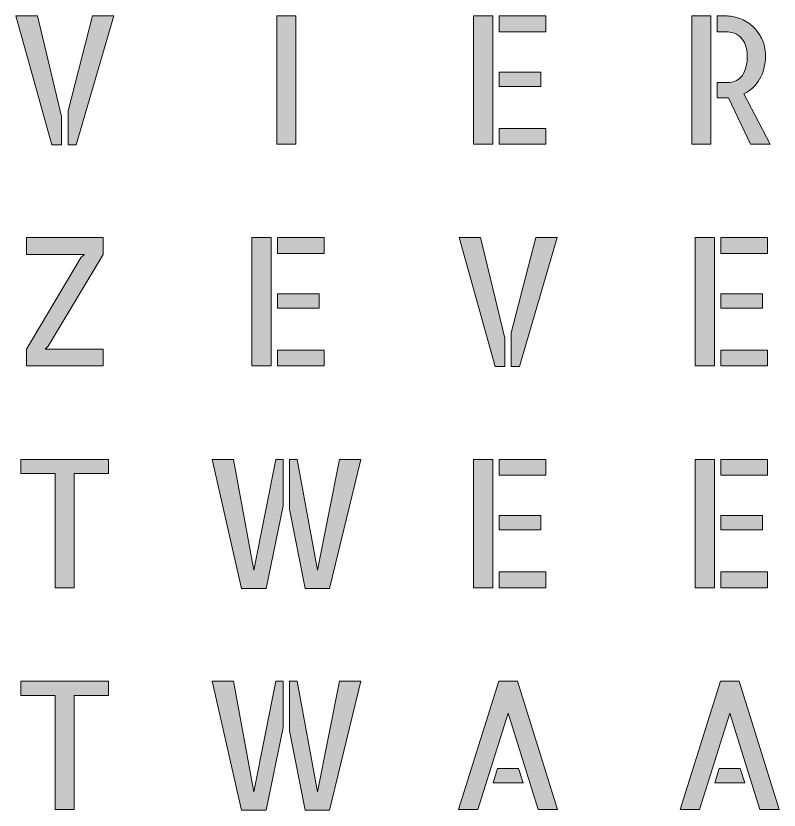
# Model space of a CAD drawing. Header units: millimetres. Extents: x 5 to 145, y -147 to -4.
# Drawn here: x 4.7 to 62.1, y -146.8 to -87.1 of the extents above; entities that cross this region are included whole.
import ezdxf

# ---------------------------------------------------------------- set-up
doc = ezdxf.new("R2010")
doc.units = ezdxf.units.MM
doc.header["$MEASUREMENT"] = 0
doc.layers.add('NL', color=7, linetype='Continuous', lineweight=0)

# ---------------------------------------------------------------- blocks, each defined once
blk = doc.blocks.new('Block_45')
at = {"layer": 'NL', "true_color": 0x1d1d1b, "transparency": 33554687}
h = blk.add_hatch(color=250, dxfattribs=at)
h.dxf.hatch_style = 2
edge = h.paths.add_edge_path()
edge.add_spline(control_points=[(10.423, -87.104), (10.423, -87.104), (12.025, -87.104), (12.025, -87.104), (12.025, -87.104), (9.199, -96.804), (9.199, -96.804), (9.199, -96.804), (8.587, -96.804), (8.587, -96.804), (8.587, -96.804), (8.587, -94.252), (8.587, -94.252), (8.587, -94.252), (10.423, -87.104), (10.423, -87.104)], knot_values=[0, 0, 0, 0, 1, 1, 1, 2, 2, 2, 3, 3, 3, 4, 4, 4, 5, 5, 5, 5], degree=3, periodic=0)
edge = h.paths.add_edge_path()
edge.add_spline(control_points=[(4.666, -87.104), (4.666, -87.104), (6.279, -87.104), (6.279, -87.104), (6.279, -87.104), (8.104, -94.671), (8.104, -94.671), (8.104, -94.671), (8.104, -96.804), (8.104, -96.804), (8.104, -96.804), (7.362, -96.804), (7.362, -96.804), (7.362, -96.804), (4.666, -87.104), (4.666, -87.104)], knot_values=[0, 0, 0, 0, 1, 1, 1, 2, 2, 2, 3, 3, 3, 4, 4, 4, 5, 5, 5, 5], degree=3, periodic=0)
at = {"layer": 'NL'}
for points in [[(4.666, -87.104), (4.666, -87.104), (6.279, -87.104), (6.279, -87.104), (6.279, -87.104), (8.104, -94.671), (8.104, -94.671), (8.104, -94.671), (8.104, -96.804), (8.104, -96.804), (8.104, -96.804), (7.362, -96.804), (7.362, -96.804), (7.362, -96.804), (4.666, -87.104), (4.666, -87.104)], [(10.423, -87.104), (10.423, -87.104), (12.025, -87.104), (12.025, -87.104), (12.025, -87.104), (9.199, -96.804), (9.199, -96.804), (9.199, -96.804), (8.587, -96.804), (8.587, -96.804), (8.587, -96.804), (8.587, -94.252), (8.587, -94.252), (8.587, -94.252), (10.423, -87.104), (10.423, -87.104)]]:
    blk.add_open_spline(points, degree=3, knots=[0, 0, 0, 0, 1, 1, 1, 2, 2, 2, 3, 3, 3, 4, 4, 4, 5, 5, 5, 5], dxfattribs=at)
blk = doc.blocks.new('Block_46')
at = {"layer": 'NL', "true_color": 0x1d1d1b, "transparency": 33554687}
h = blk.add_hatch(color=250, dxfattribs=at)
h.dxf.hatch_style = 2
edge = h.paths.add_edge_path()
edge.add_spline(control_points=[(25.73, -96.752), (25.73, -96.752), (24.293, -96.752), (24.293, -96.752), (24.293, -96.752), (24.293, -87.104), (24.293, -87.104), (24.293, -87.104), (25.73, -87.104), (25.73, -87.104), (25.73, -87.104), (25.73, -96.752), (25.73, -96.752)], knot_values=[0, 0, 0, 0, 1, 1, 1, 2, 2, 2, 3, 3, 3, 4, 4, 4, 4], degree=3, periodic=0)
at = {"layer": 'NL'}
blk.add_open_spline([(25.73, -96.752), (25.73, -96.752), (24.293, -96.752), (24.293, -96.752), (24.293, -96.752), (24.293, -87.104), (24.293, -87.104), (24.293, -87.104), (25.73, -87.104), (25.73, -87.104), (25.73, -87.104), (25.73, -96.752), (25.73, -96.752)], degree=3, knots=[0, 0, 0, 0, 1, 1, 1, 2, 2, 2, 3, 3, 3, 4, 4, 4, 4], dxfattribs=at)
blk = doc.blocks.new('Block_47')
at = {"layer": 'NL', "true_color": 0x1d1d1b, "transparency": 33554687}
h = blk.add_hatch(color=250, dxfattribs=at)
h.dxf.hatch_style = 2
edge = h.paths.add_edge_path()
edge.add_spline(control_points=[(41.007, -95.561), (41.007, -95.561), (44.516, -95.561), (44.516, -95.561), (44.516, -95.561), (44.516, -96.752), (44.516, -96.752), (44.516, -96.752), (41.007, -96.752), (41.007, -96.752), (41.007, -96.752), (41.007, -95.561), (41.007, -95.561)], knot_values=[0, 0, 0, 0, 1, 1, 1, 2, 2, 2, 3, 3, 3, 4, 4, 4, 4], degree=3, periodic=0)
edge = h.paths.add_edge_path()
edge.add_spline(control_points=[(44.151, -92.406), (44.151, -92.406), (41.007, -92.406), (41.007, -92.406), (41.007, -92.406), (41.007, -91.332), (41.007, -91.332), (41.007, -91.332), (44.151, -91.332), (44.151, -91.332), (44.151, -91.332), (44.151, -92.406), (44.151, -92.406)], knot_values=[0, 0, 0, 0, 1, 1, 1, 2, 2, 2, 3, 3, 3, 4, 4, 4, 4], degree=3, periodic=0)
edge = h.paths.add_edge_path()
edge.add_spline(control_points=[(44.516, -87.104), (44.516, -87.104), (44.516, -88.295), (44.516, -88.295), (44.516, -88.295), (41.007, -88.295), (41.007, -88.295), (41.007, -88.295), (41.007, -87.104), (41.007, -87.104), (41.007, -87.104), (44.516, -87.104), (44.516, -87.104)], knot_values=[0, 0, 0, 0, 1, 1, 1, 2, 2, 2, 3, 3, 3, 4, 4, 4, 4], degree=3, periodic=0)
edge = h.paths.add_edge_path()
edge.add_spline(control_points=[(39.088, -87.104), (39.088, -87.104), (40.524, -87.104), (40.524, -87.104), (40.524, -87.104), (40.524, -96.752), (40.524, -96.752), (40.524, -96.752), (39.088, -96.752), (39.088, -96.752), (39.088, -96.752), (39.088, -87.104), (39.088, -87.104)], knot_values=[0, 0, 0, 0, 1, 1, 1, 2, 2, 2, 3, 3, 3, 4, 4, 4, 4], degree=3, periodic=0)
at = {"layer": 'NL'}
for points in [[(39.088, -87.104), (39.088, -87.104), (40.524, -87.104), (40.524, -87.104), (40.524, -87.104), (40.524, -96.752), (40.524, -96.752), (40.524, -96.752), (39.088, -96.752), (39.088, -96.752), (39.088, -96.752), (39.088, -87.104), (39.088, -87.104)], [(44.516, -87.104), (44.516, -87.104), (44.516, -88.295), (44.516, -88.295), (44.516, -88.295), (41.007, -88.295), (41.007, -88.295), (41.007, -88.295), (41.007, -87.104), (41.007, -87.104), (41.007, -87.104), (44.516, -87.104), (44.516, -87.104)], [(44.151, -92.406), (44.151, -92.406), (41.007, -92.406), (41.007, -92.406), (41.007, -92.406), (41.007, -91.332), (41.007, -91.332), (41.007, -91.332), (44.151, -91.332), (44.151, -91.332), (44.151, -91.332), (44.151, -92.406), (44.151, -92.406)], [(41.007, -95.561), (41.007, -95.561), (44.516, -95.561), (44.516, -95.561), (44.516, -95.561), (44.516, -96.752), (44.516, -96.752), (44.516, -96.752), (41.007, -96.752), (41.007, -96.752), (41.007, -96.752), (41.007, -95.561), (41.007, -95.561)]]:
    blk.add_open_spline(points, degree=3, knots=[0, 0, 0, 0, 1, 1, 1, 2, 2, 2, 3, 3, 3, 4, 4, 4, 4], dxfattribs=at)
blk = doc.blocks.new('Block_48')
at = {"layer": 'NL', "true_color": 0x1d1d1b, "transparency": 33554687}
h = blk.add_hatch(color=250, dxfattribs=at)
h.dxf.hatch_style = 2
edge = h.paths.add_edge_path()
edge.add_spline(control_points=[(61.395, -96.752), (61.395, -96.752), (59.899, -96.752), (59.899, -96.752), (59.899, -96.752), (58.263, -93.257), (58.263, -93.257), (58.239, -93.257), (58.214, -93.259), (58.186, -93.263), (58.159, -93.268), (58.117, -93.27), (58.062, -93.27), (58.007, -93.27), (57.927, -93.27), (57.821, -93.27), (57.715, -93.27), (57.576, -93.27), (57.403, -93.27), (57.403, -93.27), (57.403, -92.118), (57.403, -92.118), (57.403, -92.118), (58.204, -92.118), (58.204, -92.118), (58.376, -92.118), (58.549, -92.085), (58.722, -92.02), (58.894, -91.954), (59.052, -91.847), (59.193, -91.699), (59.334, -91.55), (59.448, -91.343), (59.534, -91.077), (59.62, -90.811), (59.664, -90.481), (59.664, -90.089), (59.664, -89.931), (59.644, -89.75), (59.605, -89.545), (59.566, -89.34), (59.485, -89.144), (59.363, -88.956), (59.242, -88.768), (59.071, -88.611), (58.851, -88.485), (58.632, -88.358), (58.341, -88.295), (57.98, -88.295), (57.98, -88.295), (57.403, -88.295), (57.403, -88.295), (57.403, -88.295), (57.403, -87.104), (57.403, -87.104), (57.403, -87.104), (58.004, -87.104), (58.004, -87.104), (58.372, -87.104), (58.737, -87.169), (59.099, -87.3), (59.46, -87.431), (59.783, -87.627), (60.07, -87.889), (60.357, -88.151), (60.588, -88.467), (60.765, -88.838), (60.941, -89.209), (61.03, -89.626), (61.03, -90.089), (61.03, -90.787), (60.884, -91.38), (60.594, -91.869), (60.303, -92.358), (59.911, -92.72), (59.417, -92.956), (59.417, -92.956), (61.395, -96.752), (61.395, -96.752)], knot_values=[0, 0, 0, 0, 1, 1, 1, 2, 2, 2, 3, 3, 3, 4, 4, 4, 5, 5, 5, 6, 6, 6, 7, 7, 7, 8, 8, 8, 9, 9, 9, 10, 10, 10, 11, 11, 11, 12, 12, 12, 13, 13, 13, 14, 14, 14, 15, 15, 15, 16, 16, 16, 17, 17, 17, 18, 18, 18, 19, 19, 19, 20, 20, 20, 21, 21, 21, 22, 22, 22, 23, 23, 23, 24, 24, 24, 25, 25, 25, 26, 26, 26, 26], degree=3, periodic=0)
edge = h.paths.add_edge_path()
edge.add_spline(control_points=[(55.507, -87.104), (55.507, -87.104), (56.92, -87.104), (56.92, -87.104), (56.92, -87.104), (56.92, -96.752), (56.92, -96.752), (56.92, -96.752), (55.507, -96.752), (55.507, -96.752), (55.507, -96.752), (55.507, -87.104), (55.507, -87.104)], knot_values=[0, 0, 0, 0, 1, 1, 1, 2, 2, 2, 3, 3, 3, 4, 4, 4, 4], degree=3, periodic=0)
at = {"layer": 'NL'}
for points, knots in [([(55.507, -87.104), (55.507, -87.104), (56.92, -87.104), (56.92, -87.104), (56.92, -87.104), (56.92, -96.752), (56.92, -96.752), (56.92, -96.752), (55.507, -96.752), (55.507, -96.752), (55.507, -96.752), (55.507, -87.104), (55.507, -87.104)], [0, 0, 0, 0, 1, 1, 1, 2, 2, 2, 3, 3, 3, 4, 4, 4, 4]), ([(61.395, -96.752), (61.395, -96.752), (59.899, -96.752), (59.899, -96.752), (59.899, -96.752), (58.263, -93.257), (58.263, -93.257), (58.239, -93.257), (58.214, -93.259), (58.186, -93.263), (58.159, -93.268), (58.117, -93.27), (58.062, -93.27), (58.007, -93.27), (57.927, -93.27), (57.821, -93.27), (57.715, -93.27), (57.576, -93.27), (57.403, -93.27), (57.403, -93.27), (57.403, -92.118), (57.403, -92.118), (57.403, -92.118), (58.204, -92.118), (58.204, -92.118), (58.376, -92.118), (58.549, -92.085), (58.722, -92.02), (58.894, -91.954), (59.052, -91.847), (59.193, -91.699), (59.334, -91.55), (59.448, -91.343), (59.534, -91.077), (59.62, -90.811), (59.664, -90.481), (59.664, -90.089), (59.664, -89.931), (59.644, -89.75), (59.605, -89.545), (59.566, -89.34), (59.485, -89.144), (59.363, -88.956), (59.242, -88.768), (59.071, -88.611), (58.851, -88.485), (58.632, -88.358), (58.341, -88.295), (57.98, -88.295), (57.98, -88.295), (57.403, -88.295), (57.403, -88.295), (57.403, -88.295), (57.403, -87.104), (57.403, -87.104), (57.403, -87.104), (58.004, -87.104), (58.004, -87.104), (58.372, -87.104), (58.737, -87.169), (59.099, -87.3), (59.46, -87.431), (59.783, -87.627), (60.07, -87.889), (60.357, -88.151), (60.588, -88.467), (60.765, -88.838), (60.941, -89.209), (61.03, -89.626), (61.03, -90.089), (61.03, -90.787), (60.884, -91.38), (60.594, -91.869), (60.303, -92.358), (59.911, -92.72), (59.417, -92.956), (59.417, -92.956), (61.395, -96.752), (61.395, -96.752)], [0, 0, 0, 0, 1, 1, 1, 2, 2, 2, 3, 3, 3, 4, 4, 4, 5, 5, 5, 6, 6, 6, 7, 7, 7, 8, 8, 8, 9, 9, 9, 10, 10, 10, 11, 11, 11, 12, 12, 12, 13, 13, 13, 14, 14, 14, 15, 15, 15, 16, 16, 16, 17, 17, 17, 18, 18, 18, 19, 19, 19, 20, 20, 20, 21, 21, 21, 22, 22, 22, 23, 23, 23, 24, 24, 24, 25, 25, 25, 26, 26, 26, 26])]:
    blk.add_open_spline(points, degree=3, knots=knots, dxfattribs=at)
blk = doc.blocks.new('Block_54')
at = {"layer": 'NL', "true_color": 0x1d1d1b, "transparency": 33554687}
h = blk.add_hatch(color=250, dxfattribs=at)
h.dxf.hatch_style = 2
edge = h.paths.add_edge_path()
edge.add_spline(control_points=[(11.224, -103.77), (11.224, -103.77), (11.224, -105.04), (11.224, -105.04), (11.224, -105.04), (7.091, -111.939), (7.091, -111.939), (7.091, -111.939), (6.856, -112.149), (6.856, -112.149), (6.856, -112.149), (11.224, -112.149), (11.224, -112.149), (11.224, -112.149), (11.224, -113.418), (11.224, -113.418), (11.224, -113.418), (5.454, -113.418), (5.454, -113.418), (5.454, -113.418), (5.454, -112.149), (5.454, -112.149), (5.454, -112.149), (9.587, -105.249), (9.587, -105.249), (9.587, -105.249), (9.835, -105.04), (9.835, -105.04), (9.835, -105.04), (5.454, -105.04), (5.454, -105.04), (5.454, -105.04), (5.454, -103.77), (5.454, -103.77), (5.454, -103.77), (11.224, -103.77), (11.224, -103.77)], knot_values=[0, 0, 0, 0, 1, 1, 1, 2, 2, 2, 3, 3, 3, 4, 4, 4, 5, 5, 5, 6, 6, 6, 7, 7, 7, 8, 8, 8, 9, 9, 9, 10, 10, 10, 11, 11, 11, 12, 12, 12, 12], degree=3, periodic=0)
at = {"layer": 'NL'}
blk.add_open_spline([(11.224, -103.77), (11.224, -103.77), (11.224, -105.04), (11.224, -105.04), (11.224, -105.04), (7.091, -111.939), (7.091, -111.939), (7.091, -111.939), (6.856, -112.149), (6.856, -112.149), (6.856, -112.149), (11.224, -112.149), (11.224, -112.149), (11.224, -112.149), (11.224, -113.418), (11.224, -113.418), (11.224, -113.418), (5.454, -113.418), (5.454, -113.418), (5.454, -113.418), (5.454, -112.149), (5.454, -112.149), (5.454, -112.149), (9.587, -105.249), (9.587, -105.249), (9.587, -105.249), (9.835, -105.04), (9.835, -105.04), (9.835, -105.04), (5.454, -105.04), (5.454, -105.04), (5.454, -105.04), (5.454, -103.77), (5.454, -103.77), (5.454, -103.77), (11.224, -103.77), (11.224, -103.77)], degree=3, knots=[0, 0, 0, 0, 1, 1, 1, 2, 2, 2, 3, 3, 3, 4, 4, 4, 5, 5, 5, 6, 6, 6, 7, 7, 7, 8, 8, 8, 9, 9, 9, 10, 10, 10, 11, 11, 11, 12, 12, 12, 12], dxfattribs=at)
blk = doc.blocks.new('Block_55')
at = {"layer": 'NL', "true_color": 0x1d1d1b, "transparency": 33554687}
h = blk.add_hatch(color=250, dxfattribs=at)
h.dxf.hatch_style = 2
edge = h.paths.add_edge_path()
edge.add_spline(control_points=[(24.341, -112.227), (24.341, -112.227), (27.849, -112.227), (27.849, -112.227), (27.849, -112.227), (27.849, -113.418), (27.849, -113.418), (27.849, -113.418), (24.341, -113.418), (24.341, -113.418), (24.341, -113.418), (24.341, -112.227), (24.341, -112.227)], knot_values=[0, 0, 0, 0, 1, 1, 1, 2, 2, 2, 3, 3, 3, 4, 4, 4, 4], degree=3, periodic=0)
edge = h.paths.add_edge_path()
edge.add_spline(control_points=[(27.484, -109.072), (27.484, -109.072), (24.341, -109.072), (24.341, -109.072), (24.341, -109.072), (24.341, -107.999), (24.341, -107.999), (24.341, -107.999), (27.484, -107.999), (27.484, -107.999), (27.484, -107.999), (27.484, -109.072), (27.484, -109.072)], knot_values=[0, 0, 0, 0, 1, 1, 1, 2, 2, 2, 3, 3, 3, 4, 4, 4, 4], degree=3, periodic=0)
edge = h.paths.add_edge_path()
edge.add_spline(control_points=[(27.849, -103.77), (27.849, -103.77), (27.849, -104.961), (27.849, -104.961), (27.849, -104.961), (24.341, -104.961), (24.341, -104.961), (24.341, -104.961), (24.341, -103.77), (24.341, -103.77), (24.341, -103.77), (27.849, -103.77), (27.849, -103.77)], knot_values=[0, 0, 0, 0, 1, 1, 1, 2, 2, 2, 3, 3, 3, 4, 4, 4, 4], degree=3, periodic=0)
edge = h.paths.add_edge_path()
edge.add_spline(control_points=[(22.421, -103.77), (22.421, -103.77), (23.858, -103.77), (23.858, -103.77), (23.858, -103.77), (23.858, -113.418), (23.858, -113.418), (23.858, -113.418), (22.421, -113.418), (22.421, -113.418), (22.421, -113.418), (22.421, -103.77), (22.421, -103.77)], knot_values=[0, 0, 0, 0, 1, 1, 1, 2, 2, 2, 3, 3, 3, 4, 4, 4, 4], degree=3, periodic=0)
at = {"layer": 'NL'}
for points in [[(22.421, -103.77), (22.421, -103.77), (23.858, -103.77), (23.858, -103.77), (23.858, -103.77), (23.858, -113.418), (23.858, -113.418), (23.858, -113.418), (22.421, -113.418), (22.421, -113.418), (22.421, -113.418), (22.421, -103.77), (22.421, -103.77)], [(27.849, -103.77), (27.849, -103.77), (27.849, -104.961), (27.849, -104.961), (27.849, -104.961), (24.341, -104.961), (24.341, -104.961), (24.341, -104.961), (24.341, -103.77), (24.341, -103.77), (24.341, -103.77), (27.849, -103.77), (27.849, -103.77)], [(27.484, -109.072), (27.484, -109.072), (24.341, -109.072), (24.341, -109.072), (24.341, -109.072), (24.341, -107.999), (24.341, -107.999), (24.341, -107.999), (27.484, -107.999), (27.484, -107.999), (27.484, -107.999), (27.484, -109.072), (27.484, -109.072)], [(24.341, -112.227), (24.341, -112.227), (27.849, -112.227), (27.849, -112.227), (27.849, -112.227), (27.849, -113.418), (27.849, -113.418), (27.849, -113.418), (24.341, -113.418), (24.341, -113.418), (24.341, -113.418), (24.341, -112.227), (24.341, -112.227)]]:
    blk.add_open_spline(points, degree=3, knots=[0, 0, 0, 0, 1, 1, 1, 2, 2, 2, 3, 3, 3, 4, 4, 4, 4], dxfattribs=at)
blk = doc.blocks.new('Block_56')
at = {"layer": 'NL', "true_color": 0x1d1d1b, "transparency": 33554687}
h = blk.add_hatch(color=250, dxfattribs=at)
h.dxf.hatch_style = 2
edge = h.paths.add_edge_path()
edge.add_spline(control_points=[(43.757, -103.77), (43.757, -103.77), (45.358, -103.77), (45.358, -103.77), (45.358, -103.77), (42.532, -113.471), (42.532, -113.471), (42.532, -113.471), (41.92, -113.471), (41.92, -113.471), (41.92, -113.471), (41.92, -110.918), (41.92, -110.918), (41.92, -110.918), (43.757, -103.77), (43.757, -103.77)], knot_values=[0, 0, 0, 0, 1, 1, 1, 2, 2, 2, 3, 3, 3, 4, 4, 4, 5, 5, 5, 5], degree=3, periodic=0)
edge = h.paths.add_edge_path()
edge.add_spline(control_points=[(37.999, -103.77), (37.999, -103.77), (39.612, -103.77), (39.612, -103.77), (39.612, -103.77), (41.437, -111.337), (41.437, -111.337), (41.437, -111.337), (41.437, -113.471), (41.437, -113.471), (41.437, -113.471), (40.695, -113.471), (40.695, -113.471), (40.695, -113.471), (37.999, -103.77), (37.999, -103.77)], knot_values=[0, 0, 0, 0, 1, 1, 1, 2, 2, 2, 3, 3, 3, 4, 4, 4, 5, 5, 5, 5], degree=3, periodic=0)
at = {"layer": 'NL'}
for points in [[(37.999, -103.77), (37.999, -103.77), (39.612, -103.77), (39.612, -103.77), (39.612, -103.77), (41.437, -111.337), (41.437, -111.337), (41.437, -111.337), (41.437, -113.471), (41.437, -113.471), (41.437, -113.471), (40.695, -113.471), (40.695, -113.471), (40.695, -113.471), (37.999, -103.77), (37.999, -103.77)], [(43.757, -103.77), (43.757, -103.77), (45.358, -103.77), (45.358, -103.77), (45.358, -103.77), (42.532, -113.471), (42.532, -113.471), (42.532, -113.471), (41.92, -113.471), (41.92, -113.471), (41.92, -113.471), (41.92, -110.918), (41.92, -110.918), (41.92, -110.918), (43.757, -103.77), (43.757, -103.77)]]:
    blk.add_open_spline(points, degree=3, knots=[0, 0, 0, 0, 1, 1, 1, 2, 2, 2, 3, 3, 3, 4, 4, 4, 5, 5, 5, 5], dxfattribs=at)
blk = doc.blocks.new('Block_57')
at = {"layer": 'NL', "true_color": 0x1d1d1b, "transparency": 33554687}
h = blk.add_hatch(color=250, dxfattribs=at)
h.dxf.hatch_style = 2
edge = h.paths.add_edge_path()
edge.add_spline(control_points=[(57.674, -112.227), (57.674, -112.227), (61.183, -112.227), (61.183, -112.227), (61.183, -112.227), (61.183, -113.418), (61.183, -113.418), (61.183, -113.418), (57.674, -113.418), (57.674, -113.418), (57.674, -113.418), (57.674, -112.227), (57.674, -112.227)], knot_values=[0, 0, 0, 0, 1, 1, 1, 2, 2, 2, 3, 3, 3, 4, 4, 4, 4], degree=3, periodic=0)
edge = h.paths.add_edge_path()
edge.add_spline(control_points=[(60.818, -109.072), (60.818, -109.072), (57.674, -109.072), (57.674, -109.072), (57.674, -109.072), (57.674, -107.999), (57.674, -107.999), (57.674, -107.999), (60.818, -107.999), (60.818, -107.999), (60.818, -107.999), (60.818, -109.072), (60.818, -109.072)], knot_values=[0, 0, 0, 0, 1, 1, 1, 2, 2, 2, 3, 3, 3, 4, 4, 4, 4], degree=3, periodic=0)
edge = h.paths.add_edge_path()
edge.add_spline(control_points=[(61.183, -103.77), (61.183, -103.77), (61.183, -104.961), (61.183, -104.961), (61.183, -104.961), (57.674, -104.961), (57.674, -104.961), (57.674, -104.961), (57.674, -103.77), (57.674, -103.77), (57.674, -103.77), (61.183, -103.77), (61.183, -103.77)], knot_values=[0, 0, 0, 0, 1, 1, 1, 2, 2, 2, 3, 3, 3, 4, 4, 4, 4], degree=3, periodic=0)
edge = h.paths.add_edge_path()
edge.add_spline(control_points=[(55.755, -103.77), (55.755, -103.77), (57.191, -103.77), (57.191, -103.77), (57.191, -103.77), (57.191, -113.418), (57.191, -113.418), (57.191, -113.418), (55.755, -113.418), (55.755, -113.418), (55.755, -113.418), (55.755, -103.77), (55.755, -103.77)], knot_values=[0, 0, 0, 0, 1, 1, 1, 2, 2, 2, 3, 3, 3, 4, 4, 4, 4], degree=3, periodic=0)
at = {"layer": 'NL'}
for points in [[(55.755, -103.77), (55.755, -103.77), (57.191, -103.77), (57.191, -103.77), (57.191, -103.77), (57.191, -113.418), (57.191, -113.418), (57.191, -113.418), (55.755, -113.418), (55.755, -113.418), (55.755, -113.418), (55.755, -103.77), (55.755, -103.77)], [(61.183, -103.77), (61.183, -103.77), (61.183, -104.961), (61.183, -104.961), (61.183, -104.961), (57.674, -104.961), (57.674, -104.961), (57.674, -104.961), (57.674, -103.77), (57.674, -103.77), (57.674, -103.77), (61.183, -103.77), (61.183, -103.77)], [(60.818, -109.072), (60.818, -109.072), (57.674, -109.072), (57.674, -109.072), (57.674, -109.072), (57.674, -107.999), (57.674, -107.999), (57.674, -107.999), (60.818, -107.999), (60.818, -107.999), (60.818, -107.999), (60.818, -109.072), (60.818, -109.072)], [(57.674, -112.227), (57.674, -112.227), (61.183, -112.227), (61.183, -112.227), (61.183, -112.227), (61.183, -113.418), (61.183, -113.418), (61.183, -113.418), (57.674, -113.418), (57.674, -113.418), (57.674, -113.418), (57.674, -112.227), (57.674, -112.227)]]:
    blk.add_open_spline(points, degree=3, knots=[0, 0, 0, 0, 1, 1, 1, 2, 2, 2, 3, 3, 3, 4, 4, 4, 4], dxfattribs=at)
blk = doc.blocks.new('Block_63')
at = {"layer": 'NL', "true_color": 0x1d1d1b, "transparency": 33554687}
h = blk.add_hatch(color=250, dxfattribs=at)
h.dxf.hatch_style = 2
edge = h.paths.add_edge_path()
edge.add_spline(control_points=[(11.636, -120.437), (11.636, -120.437), (11.636, -121.51), (11.636, -121.51), (11.636, -121.51), (9.046, -121.51), (9.046, -121.51), (9.046, -121.51), (9.046, -130.085), (9.046, -130.085), (9.046, -130.085), (7.621, -130.085), (7.621, -130.085), (7.621, -130.085), (7.621, -121.51), (7.621, -121.51), (7.621, -121.51), (5.031, -121.51), (5.031, -121.51), (5.031, -121.51), (5.031, -120.437), (5.031, -120.437), (5.031, -120.437), (11.636, -120.437), (11.636, -120.437)], knot_values=[0, 0, 0, 0, 1, 1, 1, 2, 2, 2, 3, 3, 3, 4, 4, 4, 5, 5, 5, 6, 6, 6, 7, 7, 7, 8, 8, 8, 8], degree=3, periodic=0)
at = {"layer": 'NL'}
blk.add_open_spline([(11.636, -120.437), (11.636, -120.437), (11.636, -121.51), (11.636, -121.51), (11.636, -121.51), (9.046, -121.51), (9.046, -121.51), (9.046, -121.51), (9.046, -130.085), (9.046, -130.085), (9.046, -130.085), (7.621, -130.085), (7.621, -130.085), (7.621, -130.085), (7.621, -121.51), (7.621, -121.51), (7.621, -121.51), (5.031, -121.51), (5.031, -121.51), (5.031, -121.51), (5.031, -120.437), (5.031, -120.437), (5.031, -120.437), (11.636, -120.437), (11.636, -120.437)], degree=3, knots=[0, 0, 0, 0, 1, 1, 1, 2, 2, 2, 3, 3, 3, 4, 4, 4, 5, 5, 5, 6, 6, 6, 7, 7, 7, 8, 8, 8, 8], dxfattribs=at)
blk = doc.blocks.new('Block_64')
at = {"layer": 'NL', "true_color": 0x1d1d1b, "transparency": 33554687}
h = blk.add_hatch(color=250, dxfattribs=at)
h.dxf.hatch_style = 2
edge = h.paths.add_edge_path()
edge.add_spline(control_points=[(28.997, -120.437), (28.997, -120.437), (30.599, -120.437), (30.599, -120.437), (30.599, -120.437), (28.255, -130.137), (28.255, -130.137), (28.255, -130.137), (26.419, -130.137), (26.419, -130.137), (26.419, -130.137), (25.241, -124.181), (25.241, -124.181), (25.241, -124.181), (25.241, -120.437), (25.241, -120.437), (25.241, -120.437), (25.806, -120.437), (25.806, -120.437), (25.806, -120.437), (27.337, -128.763), (27.337, -128.763), (27.337, -128.763), (28.997, -120.437), (28.997, -120.437)], knot_values=[0, 0, 0, 0, 1, 1, 1, 2, 2, 2, 3, 3, 3, 4, 4, 4, 5, 5, 5, 6, 6, 6, 7, 7, 7, 8, 8, 8, 8], degree=3, periodic=0)
edge = h.paths.add_edge_path()
edge.add_spline(control_points=[(22.557, -128.763), (22.557, -128.763), (24.205, -120.437), (24.205, -120.437), (24.205, -120.437), (24.759, -120.437), (24.759, -120.437), (24.759, -120.437), (24.759, -123.932), (24.759, -123.932), (24.759, -123.932), (23.475, -130.137), (23.475, -130.137), (23.475, -130.137), (21.626, -130.137), (21.626, -130.137), (21.626, -130.137), (19.425, -120.437), (19.425, -120.437), (19.425, -120.437), (21.026, -120.437), (21.026, -120.437), (21.026, -120.437), (22.557, -128.763), (22.557, -128.763)], knot_values=[0, 0, 0, 0, 1, 1, 1, 2, 2, 2, 3, 3, 3, 4, 4, 4, 5, 5, 5, 6, 6, 6, 7, 7, 7, 8, 8, 8, 8], degree=3, periodic=0)
at = {"layer": 'NL'}
for points in [[(22.557, -128.763), (22.557, -128.763), (24.205, -120.437), (24.205, -120.437), (24.205, -120.437), (24.759, -120.437), (24.759, -120.437), (24.759, -120.437), (24.759, -123.932), (24.759, -123.932), (24.759, -123.932), (23.475, -130.137), (23.475, -130.137), (23.475, -130.137), (21.626, -130.137), (21.626, -130.137), (21.626, -130.137), (19.425, -120.437), (19.425, -120.437), (19.425, -120.437), (21.026, -120.437), (21.026, -120.437), (21.026, -120.437), (22.557, -128.763), (22.557, -128.763)], [(28.997, -120.437), (28.997, -120.437), (30.599, -120.437), (30.599, -120.437), (30.599, -120.437), (28.255, -130.137), (28.255, -130.137), (28.255, -130.137), (26.419, -130.137), (26.419, -130.137), (26.419, -130.137), (25.241, -124.181), (25.241, -124.181), (25.241, -124.181), (25.241, -120.437), (25.241, -120.437), (25.241, -120.437), (25.806, -120.437), (25.806, -120.437), (25.806, -120.437), (27.337, -128.763), (27.337, -128.763), (27.337, -128.763), (28.997, -120.437), (28.997, -120.437)]]:
    blk.add_open_spline(points, degree=3, knots=[0, 0, 0, 0, 1, 1, 1, 2, 2, 2, 3, 3, 3, 4, 4, 4, 5, 5, 5, 6, 6, 6, 7, 7, 7, 8, 8, 8, 8], dxfattribs=at)
blk = doc.blocks.new('Block_65')
at = {"layer": 'NL', "true_color": 0x1d1d1b, "transparency": 33554687}
h = blk.add_hatch(color=250, dxfattribs=at)
h.dxf.hatch_style = 2
edge = h.paths.add_edge_path()
edge.add_spline(control_points=[(41.007, -128.894), (41.007, -128.894), (44.516, -128.894), (44.516, -128.894), (44.516, -128.894), (44.516, -130.085), (44.516, -130.085), (44.516, -130.085), (41.007, -130.085), (41.007, -130.085), (41.007, -130.085), (41.007, -128.894), (41.007, -128.894)], knot_values=[0, 0, 0, 0, 1, 1, 1, 2, 2, 2, 3, 3, 3, 4, 4, 4, 4], degree=3, periodic=0)
edge = h.paths.add_edge_path()
edge.add_spline(control_points=[(44.151, -125.739), (44.151, -125.739), (41.007, -125.739), (41.007, -125.739), (41.007, -125.739), (41.007, -124.665), (41.007, -124.665), (41.007, -124.665), (44.151, -124.665), (44.151, -124.665), (44.151, -124.665), (44.151, -125.739), (44.151, -125.739)], knot_values=[0, 0, 0, 0, 1, 1, 1, 2, 2, 2, 3, 3, 3, 4, 4, 4, 4], degree=3, periodic=0)
edge = h.paths.add_edge_path()
edge.add_spline(control_points=[(44.516, -120.437), (44.516, -120.437), (44.516, -121.628), (44.516, -121.628), (44.516, -121.628), (41.007, -121.628), (41.007, -121.628), (41.007, -121.628), (41.007, -120.437), (41.007, -120.437), (41.007, -120.437), (44.516, -120.437), (44.516, -120.437)], knot_values=[0, 0, 0, 0, 1, 1, 1, 2, 2, 2, 3, 3, 3, 4, 4, 4, 4], degree=3, periodic=0)
edge = h.paths.add_edge_path()
edge.add_spline(control_points=[(39.088, -120.437), (39.088, -120.437), (40.525, -120.437), (40.525, -120.437), (40.525, -120.437), (40.525, -130.085), (40.525, -130.085), (40.525, -130.085), (39.088, -130.085), (39.088, -130.085), (39.088, -130.085), (39.088, -120.437), (39.088, -120.437)], knot_values=[0, 0, 0, 0, 1, 1, 1, 2, 2, 2, 3, 3, 3, 4, 4, 4, 4], degree=3, periodic=0)
at = {"layer": 'NL'}
for points in [[(39.088, -120.437), (39.088, -120.437), (40.525, -120.437), (40.525, -120.437), (40.525, -120.437), (40.525, -130.085), (40.525, -130.085), (40.525, -130.085), (39.088, -130.085), (39.088, -130.085), (39.088, -130.085), (39.088, -120.437), (39.088, -120.437)], [(44.516, -120.437), (44.516, -120.437), (44.516, -121.628), (44.516, -121.628), (44.516, -121.628), (41.007, -121.628), (41.007, -121.628), (41.007, -121.628), (41.007, -120.437), (41.007, -120.437), (41.007, -120.437), (44.516, -120.437), (44.516, -120.437)], [(44.151, -125.739), (44.151, -125.739), (41.007, -125.739), (41.007, -125.739), (41.007, -125.739), (41.007, -124.665), (41.007, -124.665), (41.007, -124.665), (44.151, -124.665), (44.151, -124.665), (44.151, -124.665), (44.151, -125.739), (44.151, -125.739)], [(41.007, -128.894), (41.007, -128.894), (44.516, -128.894), (44.516, -128.894), (44.516, -128.894), (44.516, -130.085), (44.516, -130.085), (44.516, -130.085), (41.007, -130.085), (41.007, -130.085), (41.007, -130.085), (41.007, -128.894), (41.007, -128.894)]]:
    blk.add_open_spline(points, degree=3, knots=[0, 0, 0, 0, 1, 1, 1, 2, 2, 2, 3, 3, 3, 4, 4, 4, 4], dxfattribs=at)
blk = doc.blocks.new('Block_66')
at = {"layer": 'NL', "true_color": 0x1d1d1b, "transparency": 33554687}
h = blk.add_hatch(color=250, dxfattribs=at)
h.dxf.hatch_style = 2
edge = h.paths.add_edge_path()
edge.add_spline(control_points=[(57.674, -128.894), (57.674, -128.894), (61.183, -128.894), (61.183, -128.894), (61.183, -128.894), (61.183, -130.085), (61.183, -130.085), (61.183, -130.085), (57.674, -130.085), (57.674, -130.085), (57.674, -130.085), (57.674, -128.894), (57.674, -128.894)], knot_values=[0, 0, 0, 0, 1, 1, 1, 2, 2, 2, 3, 3, 3, 4, 4, 4, 4], degree=3, periodic=0)
edge = h.paths.add_edge_path()
edge.add_spline(control_points=[(60.818, -125.739), (60.818, -125.739), (57.674, -125.739), (57.674, -125.739), (57.674, -125.739), (57.674, -124.665), (57.674, -124.665), (57.674, -124.665), (60.818, -124.665), (60.818, -124.665), (60.818, -124.665), (60.818, -125.739), (60.818, -125.739)], knot_values=[0, 0, 0, 0, 1, 1, 1, 2, 2, 2, 3, 3, 3, 4, 4, 4, 4], degree=3, periodic=0)
edge = h.paths.add_edge_path()
edge.add_spline(control_points=[(61.183, -120.437), (61.183, -120.437), (61.183, -121.628), (61.183, -121.628), (61.183, -121.628), (57.674, -121.628), (57.674, -121.628), (57.674, -121.628), (57.674, -120.437), (57.674, -120.437), (57.674, -120.437), (61.183, -120.437), (61.183, -120.437)], knot_values=[0, 0, 0, 0, 1, 1, 1, 2, 2, 2, 3, 3, 3, 4, 4, 4, 4], degree=3, periodic=0)
edge = h.paths.add_edge_path()
edge.add_spline(control_points=[(55.755, -120.437), (55.755, -120.437), (57.191, -120.437), (57.191, -120.437), (57.191, -120.437), (57.191, -130.085), (57.191, -130.085), (57.191, -130.085), (55.755, -130.085), (55.755, -130.085), (55.755, -130.085), (55.755, -120.437), (55.755, -120.437)], knot_values=[0, 0, 0, 0, 1, 1, 1, 2, 2, 2, 3, 3, 3, 4, 4, 4, 4], degree=3, periodic=0)
at = {"layer": 'NL'}
for points in [[(55.755, -120.437), (55.755, -120.437), (57.191, -120.437), (57.191, -120.437), (57.191, -120.437), (57.191, -130.085), (57.191, -130.085), (57.191, -130.085), (55.755, -130.085), (55.755, -130.085), (55.755, -130.085), (55.755, -120.437), (55.755, -120.437)], [(61.183, -120.437), (61.183, -120.437), (61.183, -121.628), (61.183, -121.628), (61.183, -121.628), (57.674, -121.628), (57.674, -121.628), (57.674, -121.628), (57.674, -120.437), (57.674, -120.437), (57.674, -120.437), (61.183, -120.437), (61.183, -120.437)], [(60.818, -125.739), (60.818, -125.739), (57.674, -125.739), (57.674, -125.739), (57.674, -125.739), (57.674, -124.665), (57.674, -124.665), (57.674, -124.665), (60.818, -124.665), (60.818, -124.665), (60.818, -124.665), (60.818, -125.739), (60.818, -125.739)], [(57.674, -128.894), (57.674, -128.894), (61.183, -128.894), (61.183, -128.894), (61.183, -128.894), (61.183, -130.085), (61.183, -130.085), (61.183, -130.085), (57.674, -130.085), (57.674, -130.085), (57.674, -130.085), (57.674, -128.894), (57.674, -128.894)]]:
    blk.add_open_spline(points, degree=3, knots=[0, 0, 0, 0, 1, 1, 1, 2, 2, 2, 3, 3, 3, 4, 4, 4, 4], dxfattribs=at)
blk = doc.blocks.new('Block_72')
at = {"layer": 'NL', "true_color": 0x1d1d1b, "transparency": 33554687}
h = blk.add_hatch(color=250, dxfattribs=at)
h.dxf.hatch_style = 2
edge = h.paths.add_edge_path()
edge.add_spline(control_points=[(11.636, -137.103), (11.636, -137.103), (11.636, -138.177), (11.636, -138.177), (11.636, -138.177), (9.046, -138.177), (9.046, -138.177), (9.046, -138.177), (9.046, -146.751), (9.046, -146.751), (9.046, -146.751), (7.621, -146.751), (7.621, -146.751), (7.621, -146.751), (7.621, -138.177), (7.621, -138.177), (7.621, -138.177), (5.031, -138.177), (5.031, -138.177), (5.031, -138.177), (5.031, -137.103), (5.031, -137.103), (5.031, -137.103), (11.636, -137.103), (11.636, -137.103)], knot_values=[0, 0, 0, 0, 1, 1, 1, 2, 2, 2, 3, 3, 3, 4, 4, 4, 5, 5, 5, 6, 6, 6, 7, 7, 7, 8, 8, 8, 8], degree=3, periodic=0)
at = {"layer": 'NL'}
blk.add_open_spline([(11.636, -137.103), (11.636, -137.103), (11.636, -138.177), (11.636, -138.177), (11.636, -138.177), (9.046, -138.177), (9.046, -138.177), (9.046, -138.177), (9.046, -146.751), (9.046, -146.751), (9.046, -146.751), (7.621, -146.751), (7.621, -146.751), (7.621, -146.751), (7.621, -138.177), (7.621, -138.177), (7.621, -138.177), (5.031, -138.177), (5.031, -138.177), (5.031, -138.177), (5.031, -137.103), (5.031, -137.103), (5.031, -137.103), (11.636, -137.103), (11.636, -137.103)], degree=3, knots=[0, 0, 0, 0, 1, 1, 1, 2, 2, 2, 3, 3, 3, 4, 4, 4, 5, 5, 5, 6, 6, 6, 7, 7, 7, 8, 8, 8, 8], dxfattribs=at)
blk = doc.blocks.new('Block_73')
at = {"layer": 'NL', "true_color": 0x1d1d1b, "transparency": 33554687}
h = blk.add_hatch(color=250, dxfattribs=at)
h.dxf.hatch_style = 2
edge = h.paths.add_edge_path()
edge.add_spline(control_points=[(28.997, -137.103), (28.997, -137.103), (30.599, -137.103), (30.599, -137.103), (30.599, -137.103), (28.255, -146.804), (28.255, -146.804), (28.255, -146.804), (26.419, -146.804), (26.419, -146.804), (26.419, -146.804), (25.241, -140.847), (25.241, -140.847), (25.241, -140.847), (25.241, -137.103), (25.241, -137.103), (25.241, -137.103), (25.806, -137.103), (25.806, -137.103), (25.806, -137.103), (27.337, -145.429), (27.337, -145.429), (27.337, -145.429), (28.997, -137.103), (28.997, -137.103)], knot_values=[0, 0, 0, 0, 1, 1, 1, 2, 2, 2, 3, 3, 3, 4, 4, 4, 5, 5, 5, 6, 6, 6, 7, 7, 7, 8, 8, 8, 8], degree=3, periodic=0)
edge = h.paths.add_edge_path()
edge.add_spline(control_points=[(22.557, -145.429), (22.557, -145.429), (24.205, -137.103), (24.205, -137.103), (24.205, -137.103), (24.759, -137.103), (24.759, -137.103), (24.759, -137.103), (24.759, -140.598), (24.759, -140.598), (24.759, -140.598), (23.475, -146.804), (23.475, -146.804), (23.475, -146.804), (21.626, -146.804), (21.626, -146.804), (21.626, -146.804), (19.425, -137.103), (19.425, -137.103), (19.425, -137.103), (21.026, -137.103), (21.026, -137.103), (21.026, -137.103), (22.557, -145.429), (22.557, -145.429)], knot_values=[0, 0, 0, 0, 1, 1, 1, 2, 2, 2, 3, 3, 3, 4, 4, 4, 5, 5, 5, 6, 6, 6, 7, 7, 7, 8, 8, 8, 8], degree=3, periodic=0)
at = {"layer": 'NL'}
for points in [[(22.557, -145.429), (22.557, -145.429), (24.205, -137.103), (24.205, -137.103), (24.205, -137.103), (24.759, -137.103), (24.759, -137.103), (24.759, -137.103), (24.759, -140.598), (24.759, -140.598), (24.759, -140.598), (23.475, -146.804), (23.475, -146.804), (23.475, -146.804), (21.626, -146.804), (21.626, -146.804), (21.626, -146.804), (19.425, -137.103), (19.425, -137.103), (19.425, -137.103), (21.026, -137.103), (21.026, -137.103), (21.026, -137.103), (22.557, -145.429), (22.557, -145.429)], [(28.997, -137.103), (28.997, -137.103), (30.599, -137.103), (30.599, -137.103), (30.599, -137.103), (28.255, -146.804), (28.255, -146.804), (28.255, -146.804), (26.419, -146.804), (26.419, -146.804), (26.419, -146.804), (25.241, -140.847), (25.241, -140.847), (25.241, -140.847), (25.241, -137.103), (25.241, -137.103), (25.241, -137.103), (25.806, -137.103), (25.806, -137.103), (25.806, -137.103), (27.337, -145.429), (27.337, -145.429), (27.337, -145.429), (28.997, -137.103), (28.997, -137.103)]]:
    blk.add_open_spline(points, degree=3, knots=[0, 0, 0, 0, 1, 1, 1, 2, 2, 2, 3, 3, 3, 4, 4, 4, 5, 5, 5, 6, 6, 6, 7, 7, 7, 8, 8, 8, 8], dxfattribs=at)
blk = doc.blocks.new('Block_74')
at = {"layer": 'NL', "true_color": 0x1d1d1b, "transparency": 33554687}
h = blk.add_hatch(color=250, dxfattribs=at)
h.dxf.hatch_style = 2
edge = h.paths.add_edge_path()
edge.add_spline(control_points=[(42.461, -143.688), (42.461, -143.688), (42.803, -144.748), (42.803, -144.748), (42.803, -144.748), (40.554, -144.748), (40.554, -144.748), (40.554, -144.748), (40.884, -143.688), (40.884, -143.688), (40.884, -143.688), (42.461, -143.688), (42.461, -143.688)], knot_values=[0, 0, 0, 0, 1, 1, 1, 2, 2, 2, 3, 3, 3, 4, 4, 4, 4], degree=3, periodic=0)
edge = h.paths.add_edge_path()
edge.add_spline(control_points=[(45.393, -146.751), (45.393, -146.751), (43.933, -146.751), (43.933, -146.751), (43.933, -146.751), (41.684, -139.525), (41.684, -139.525), (41.684, -139.525), (39.412, -146.751), (39.412, -146.751), (39.412, -146.751), (37.94, -146.751), (37.94, -146.751), (37.94, -146.751), (40.978, -137.116), (40.978, -137.116), (40.978, -137.116), (42.379, -137.116), (42.379, -137.116), (42.379, -137.116), (45.393, -146.751), (45.393, -146.751)], knot_values=[0, 0, 0, 0, 1, 1, 1, 2, 2, 2, 3, 3, 3, 4, 4, 4, 5, 5, 5, 6, 6, 6, 7, 7, 7, 7], degree=3, periodic=0)
at = {"layer": 'NL'}
for points, knots in [([(45.393, -146.751), (45.393, -146.751), (43.933, -146.751), (43.933, -146.751), (43.933, -146.751), (41.684, -139.525), (41.684, -139.525), (41.684, -139.525), (39.412, -146.751), (39.412, -146.751), (39.412, -146.751), (37.94, -146.751), (37.94, -146.751), (37.94, -146.751), (40.978, -137.116), (40.978, -137.116), (40.978, -137.116), (42.379, -137.116), (42.379, -137.116), (42.379, -137.116), (45.393, -146.751), (45.393, -146.751)], [0, 0, 0, 0, 1, 1, 1, 2, 2, 2, 3, 3, 3, 4, 4, 4, 5, 5, 5, 6, 6, 6, 7, 7, 7, 7]), ([(42.461, -143.688), (42.461, -143.688), (42.803, -144.748), (42.803, -144.748), (42.803, -144.748), (40.554, -144.748), (40.554, -144.748), (40.554, -144.748), (40.884, -143.688), (40.884, -143.688), (40.884, -143.688), (42.461, -143.688), (42.461, -143.688)], [0, 0, 0, 0, 1, 1, 1, 2, 2, 2, 3, 3, 3, 4, 4, 4, 4])]:
    blk.add_open_spline(points, degree=3, knots=knots, dxfattribs=at)
blk = doc.blocks.new('Block_75')
at = {"layer": 'NL', "true_color": 0x1d1d1b, "transparency": 33554687}
h = blk.add_hatch(color=250, dxfattribs=at)
h.dxf.hatch_style = 2
edge = h.paths.add_edge_path()
edge.add_spline(control_points=[(59.128, -143.688), (59.128, -143.688), (59.47, -144.748), (59.47, -144.748), (59.47, -144.748), (57.221, -144.748), (57.221, -144.748), (57.221, -144.748), (57.55, -143.688), (57.55, -143.688), (57.55, -143.688), (59.128, -143.688), (59.128, -143.688)], knot_values=[0, 0, 0, 0, 1, 1, 1, 2, 2, 2, 3, 3, 3, 4, 4, 4, 4], degree=3, periodic=0)
edge = h.paths.add_edge_path()
edge.add_spline(control_points=[(62.06, -146.751), (62.06, -146.751), (60.6, -146.751), (60.6, -146.751), (60.6, -146.751), (58.351, -139.525), (58.351, -139.525), (58.351, -139.525), (56.079, -146.751), (56.079, -146.751), (56.079, -146.751), (54.607, -146.751), (54.607, -146.751), (54.607, -146.751), (57.645, -137.116), (57.645, -137.116), (57.645, -137.116), (59.046, -137.116), (59.046, -137.116), (59.046, -137.116), (62.06, -146.751), (62.06, -146.751)], knot_values=[0, 0, 0, 0, 1, 1, 1, 2, 2, 2, 3, 3, 3, 4, 4, 4, 5, 5, 5, 6, 6, 6, 7, 7, 7, 7], degree=3, periodic=0)
at = {"layer": 'NL'}
for points, knots in [([(62.06, -146.751), (62.06, -146.751), (60.6, -146.751), (60.6, -146.751), (60.6, -146.751), (58.351, -139.525), (58.351, -139.525), (58.351, -139.525), (56.079, -146.751), (56.079, -146.751), (56.079, -146.751), (54.607, -146.751), (54.607, -146.751), (54.607, -146.751), (57.645, -137.116), (57.645, -137.116), (57.645, -137.116), (59.046, -137.116), (59.046, -137.116), (59.046, -137.116), (62.06, -146.751), (62.06, -146.751)], [0, 0, 0, 0, 1, 1, 1, 2, 2, 2, 3, 3, 3, 4, 4, 4, 5, 5, 5, 6, 6, 6, 7, 7, 7, 7]), ([(59.128, -143.688), (59.128, -143.688), (59.47, -144.748), (59.47, -144.748), (59.47, -144.748), (57.221, -144.748), (57.221, -144.748), (57.221, -144.748), (57.55, -143.688), (57.55, -143.688), (57.55, -143.688), (59.128, -143.688), (59.128, -143.688)], [0, 0, 0, 0, 1, 1, 1, 2, 2, 2, 3, 3, 3, 4, 4, 4, 4])]:
    blk.add_open_spline(points, degree=3, knots=knots, dxfattribs=at)

msp = doc.modelspace()

# ---------------------------------------------------------------- block references
at = {"layer": 'NL'}
for name in ['Block_45', 'Block_46', 'Block_47', 'Block_48', 'Block_54', 'Block_55', 'Block_56', 'Block_57', 'Block_63', 'Block_64', 'Block_65', 'Block_66', 'Block_72', 'Block_73', 'Block_74', 'Block_75']:
    msp.add_blockref(name, (0, 0), dxfattribs=at)

doc.saveas('drawing.dxf')
